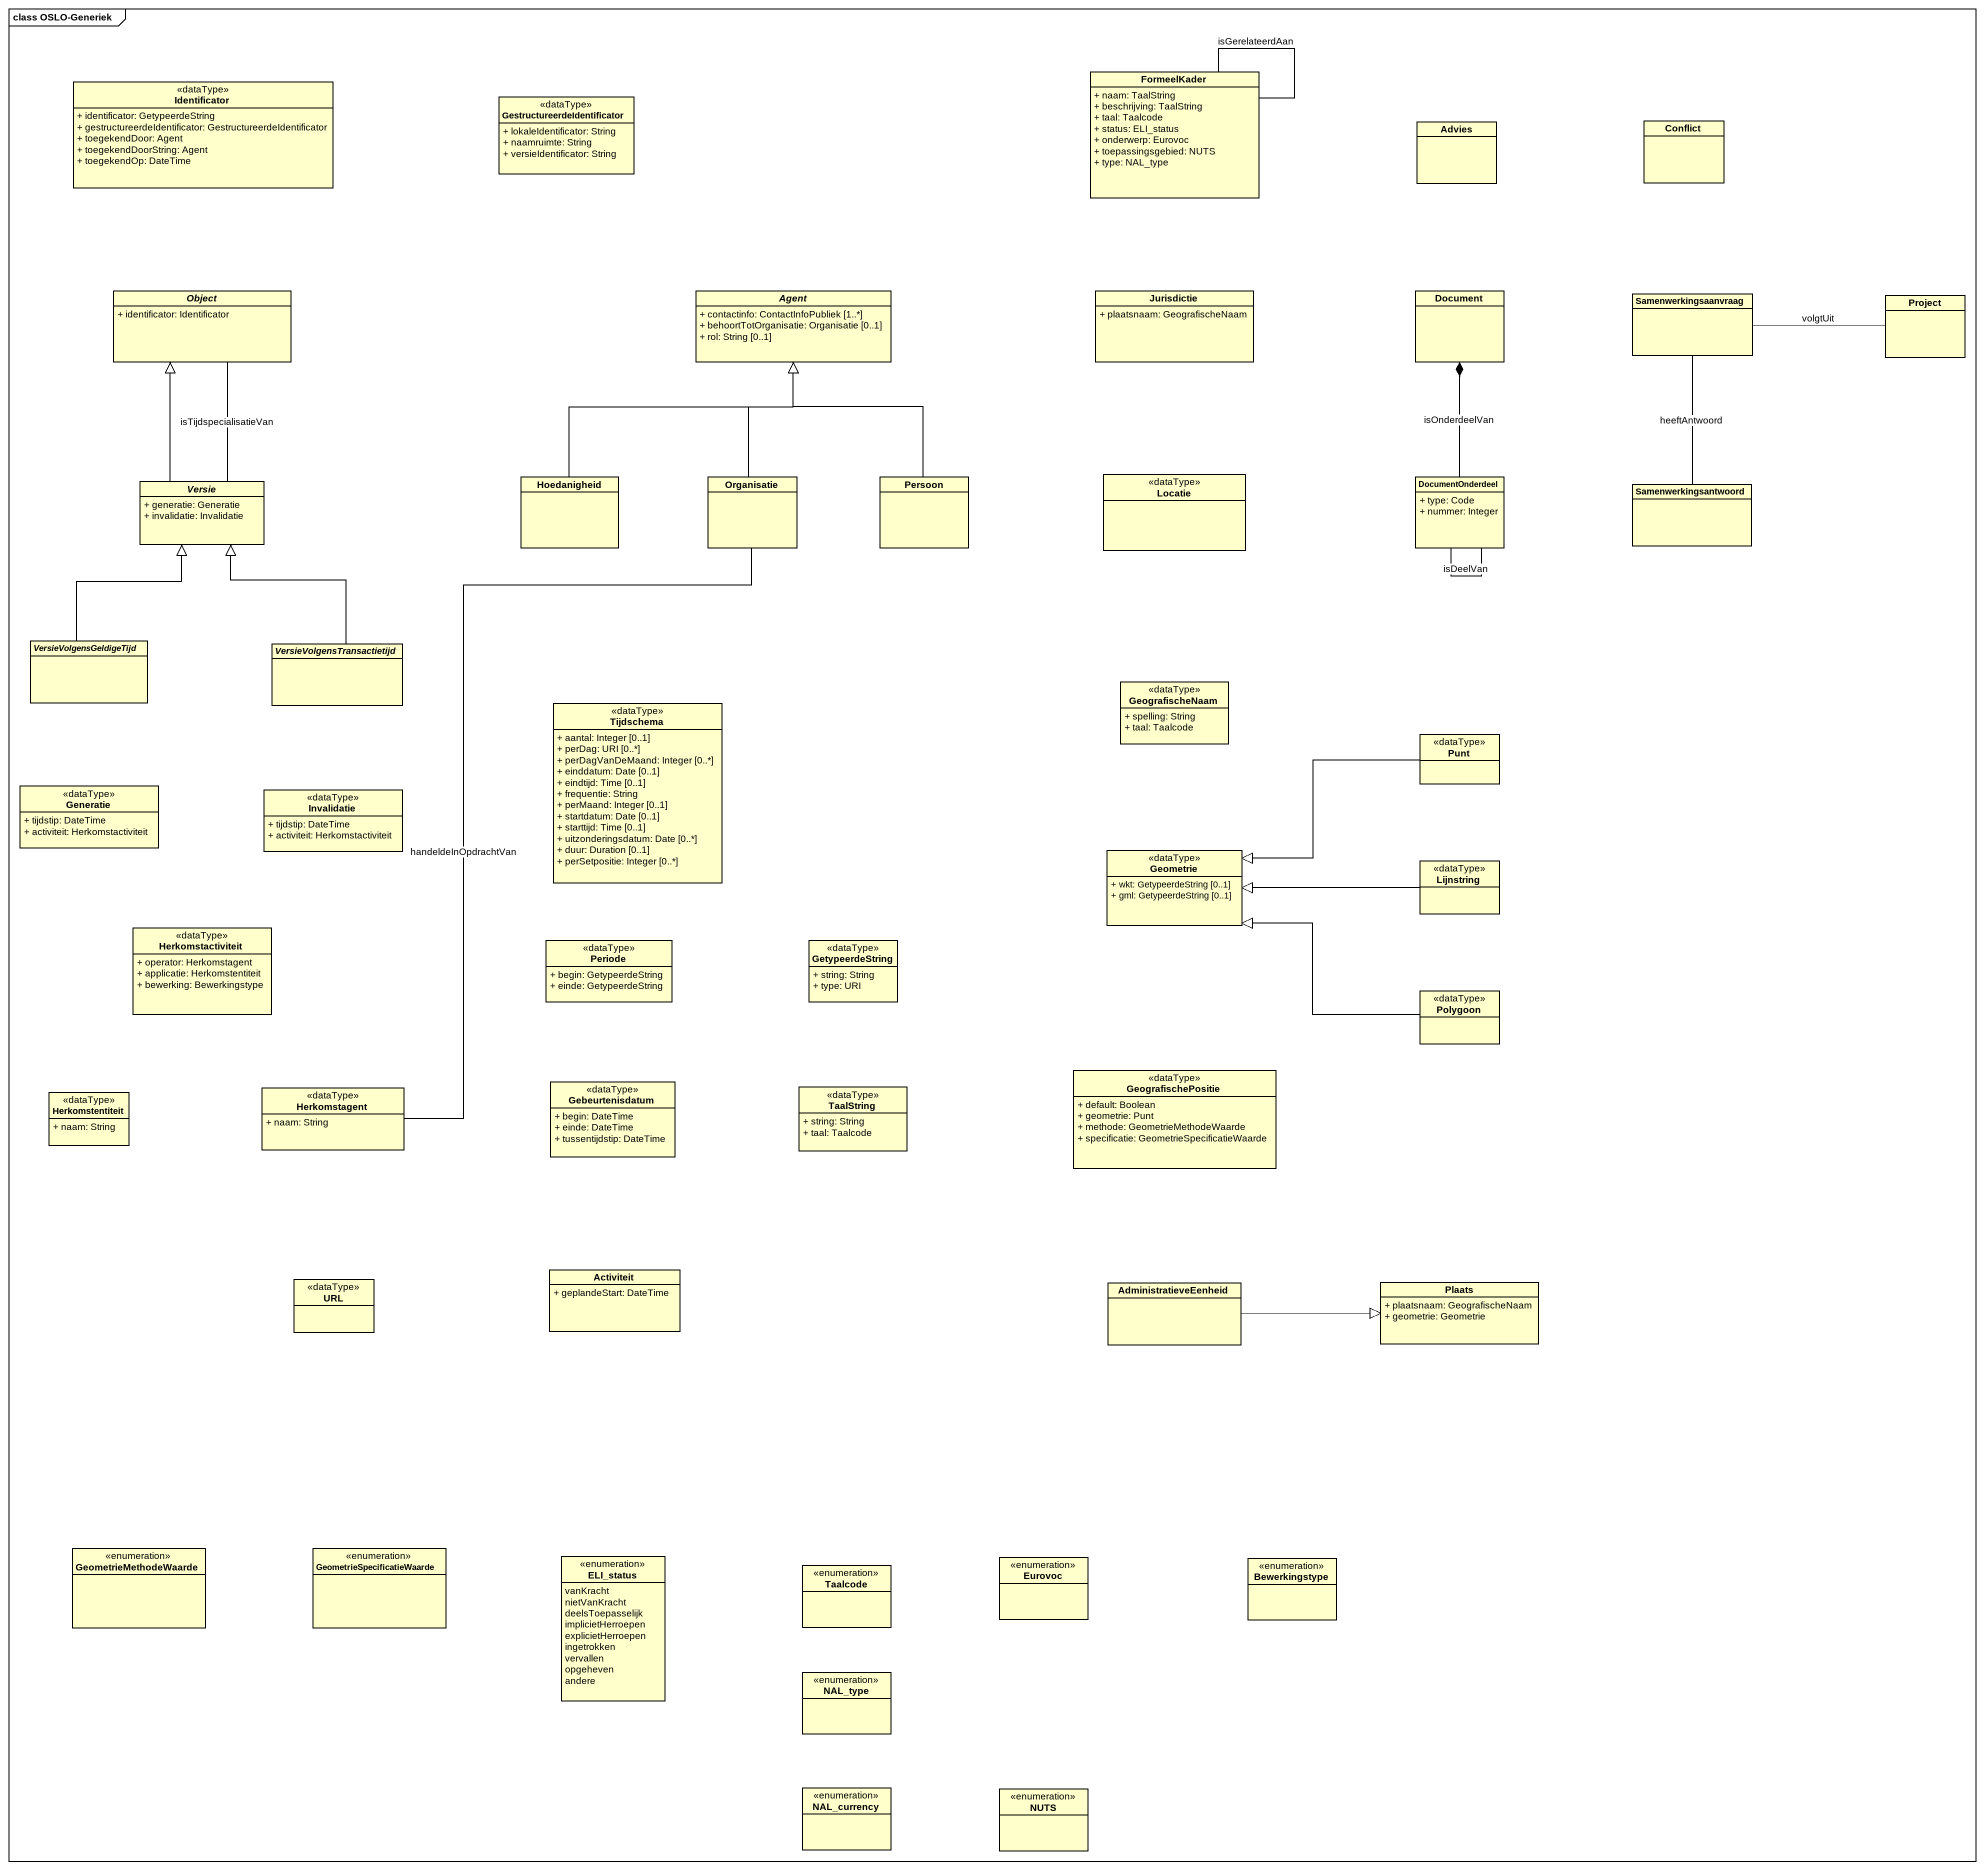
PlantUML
@startuml
mainframe class OSLO-Generiek
hide circle
hide empty members
skinparam classAttributeIconSize 0
class Identificator <<dataType>> {
  + identificator: GetypeerdeString
  + gestructureerdeIdentificator: GestructureerdeIdentificator
  + toegekendDoor: Agent
  + toegekendDoorString: Agent
  + toegekendOp: DateTime
}
class GestructureerdeIdentificator <<dataType>> {
  + lokaleIdentificator: String
  + naamruimte: String
  + versieIdentificator: String
}
class FormeelKader {
  + naam: TaalString
  + beschrijving: TaalString
  + taal: Taalcode
  + status: ELI_status
  + onderwerp: Eurovoc
  + toepassingsgebied: NUTS
  + type: NAL_type
}
class Advies
class Conflict
abstract class "Object" as Object_ {
  + identificator: Identificator
}
abstract class "Agent" as Agent_ {
  + contactinfo: ContactInfoPubliek [1..*]
  + behoortTotOrganisatie: Organisatie [0..1]
  + rol: String [0..1]
}
class Jurisdictie {
  + plaatsnaam: GeografischeNaam
}
class Document
class Samenwerkingsaanvraag
class Project
abstract class Versie {
  + generatie: Generatie
  + invalidatie: Invalidatie
}
class Hoedanigheid
class Organisatie
class Persoon
class Locatie <<dataType>>
class DocumentOnderdeel {
  + type: Code
  + nummer: Integer
}
class Samenwerkingsantwoord
abstract class VersieVolgensGeldigeTijd
abstract class VersieVolgensTransactietijd
class Tijdschema <<dataType>> {
  + aantal: Integer [0..1]
  + perDag: URI [0..*]
  + perDagVanDeMaand: Integer [0..*]
  + einddatum: Date [0..1]
  + eindtijd: Time [0..1]
  + frequentie: String
  + perMaand: Integer [0..1]
  + startdatum: Date [0..1]
  + starttijd: Time [0..1]
  + uitzonderingsdatum: Date [0..*]
  + duur: Duration [0..1]
  + perSetpositie: Integer [0..*]
}
class GeografischeNaam <<dataType>> {
  + spelling: String
  + taal: Taalcode
}
class Punt <<dataType>>
class Generatie <<dataType>> {
  + tijdstip: DateTime
  + activiteit: Herkomstactiviteit
}
class Invalidatie <<dataType>> {
  + tijdstip: DateTime
  + activiteit: Herkomstactiviteit
}
class Geometrie <<dataType>> {
  + wkt: GetypeerdeString [0..1]
  + gml: GetypeerdeString [0..1]
}
class Lijnstring <<dataType>>
class Herkomstactiviteit <<dataType>> {
  + operator: Herkomstagent
  + applicatie: Herkomstentiteit
  + bewerking: Bewerkingstype
}
class Periode <<dataType>> {
  + begin: GetypeerdeString
  + einde: GetypeerdeString
}
class GetypeerdeString <<dataType>> {
  + string: String
  + type: URI
}
class Polygoon <<dataType>>
class GeografischePositie <<dataType>> {
  + default: Boolean
  + geometrie: Punt
  + methode: GeometrieMethodeWaarde
  + specificatie: GeometrieSpecificatieWaarde
}
class Herkomstentiteit <<dataType>> {
  + naam: String
}
class Herkomstagent <<dataType>> {
  + naam: String
}
class Gebeurtenisdatum <<dataType>> {
  + begin: DateTime
  + einde: DateTime
  + tussentijdstip: DateTime
}
class TaalString <<dataType>> {
  + string: String
  + taal: Taalcode
}
class Activiteit {
  + geplandeStart: DateTime
}
class URL <<dataType>>
class AdministratieveEenheid
class Plaats {
  + plaatsnaam: GeografischeNaam
  + geometrie: Geometrie
}
enum GeometrieMethodeWaarde
enum GeometrieSpecificatieWaarde
enum ELI_status {
  vanKracht
  nietVanKracht
  deelsToepasselijk
  implicietHerroepen
  explicietHerroepen
  ingetrokken
  vervallen
  opgeheven
  andere
}
enum Taalcode
enum Eurovoc
enum Bewerkingstype
enum NAL_type
enum NAL_currency
enum NUTS
FormeelKader -- FormeelKader : isGerelateerdAan
Samenwerkingsaanvraag -- Samenwerkingsantwoord : heeftAntwoord
Project -left- Samenwerkingsaanvraag : volgtUit
Versie -up-|> Object_
Versie -up- Object_ : isTijdspecialisatieVan
Hoedanigheid -up-|> Agent_
Organisatie -up-|> Agent_
Persoon -up-|> Agent_
DocumentOnderdeel -up-* Document : isOnderdeelVan
DocumentOnderdeel -- DocumentOnderdeel : isDeelVan
VersieVolgensGeldigeTijd -up-|> Versie
VersieVolgensTransactietijd -up-|> Versie
Punt -left-|> Geometrie
Lijnstring -left-|> Geometrie
Polygoon -left-|> Geometrie
Herkomstagent -up- Organisatie : handeldeInOpdrachtVan
AdministratieveEenheid -right-|> Plaats
@enduml
